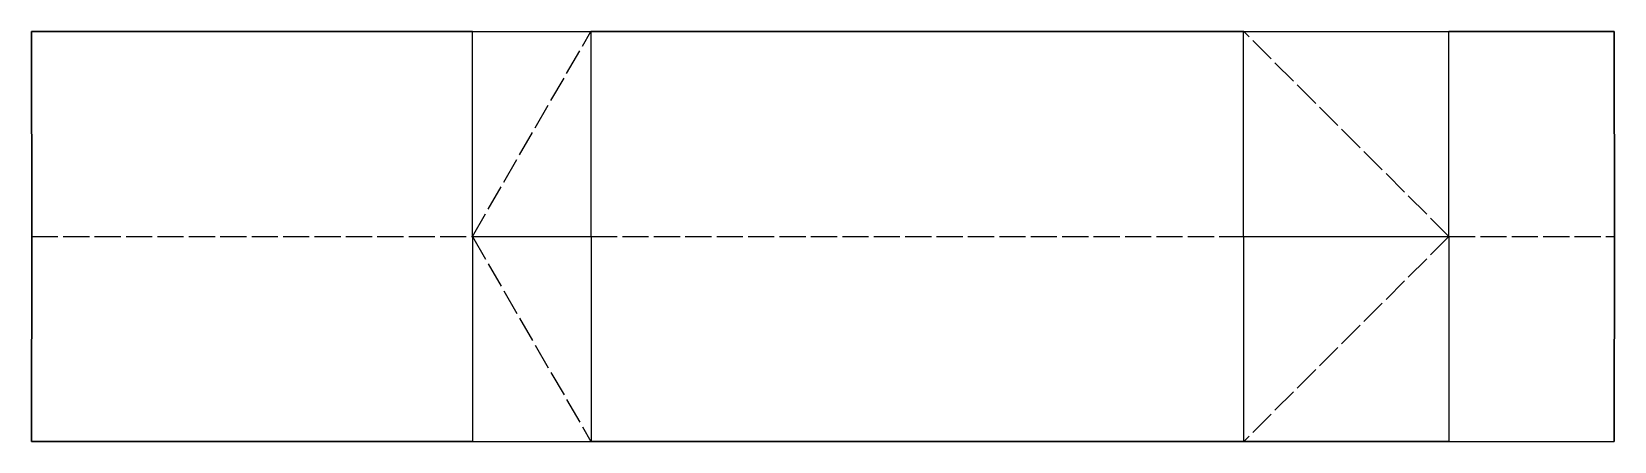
# Model space of a CAD drawing. Header units: millimetres. Extents: x 0 to 154, y 0 to 40.
import ezdxf

# ---------------------------------------------------------------- set-up
doc = ezdxf.new("R2010")
doc.units = ezdxf.units.MM
doc.linetypes.add('DASHEDX2', pattern=[3.048, 2.54, -0.508])
for name, color, linetype, lineweight in [('Border', 7, 'ByLayer', 30), ('Mountain', 1, 'ByLayer', 25), ('Valley', 5, 'DASHEDX2', 25)]:
    doc.layers.add(name, color=color, linetype=linetype, lineweight=lineweight)

msp = doc.modelspace()

# ---------------------------------------------------------------- linework, layer by layer
at = {"color": 5}
for p, q in [((42.75, 19.9), (42.75, 39.8)), ((137.52, 19.9), (137.52, 39.8)), ((42.75, 19.9), (42.75, 0)), ((137.52, 19.9), (137.52, 0))]:
    msp.add_line(p, q, dxfattribs=at)
for p, q in [((42.75, 39.8), (54.25, 39.8)), ((117.62, 39.8), (137.52, 39.8)), ((42.75, 0), (54.25, 0)), ((137.52, 0), (153.55, 0))]:
    msp.add_line(p, q)
at = {"layer": 'Border'}
for p, q in [((0, 19.9), (-0.02, 39.8)), ((-0.02, 39.8), (0, 39.8)), ((42.75, 39.8), (-0.02, 39.8)), ((54.27, 39.8), (54.25, 39.8)), ((117.57, 39.8), (54.27, 39.8)), ((117.62, 39.8), (117.57, 39.8)), ((153.55, 39.8), (137.52, 39.8)), ((153.57, 19.9), (153.55, 39.8)), ((0, 19.9), (-0.02, 0)), ((153.57, 19.9), (153.55, 0)), ((-0.02, 0), (0, 0)), ((42.75, 0), (-0.02, 0)), ((54.27, 0), (54.25, 0)), ((117.57, 0), (54.27, 0)), ((117.62, 0), (117.57, 0)), ((137.52, 0), (117.62, 0))]:
    msp.add_line(p, q, dxfattribs=at)
at = {"layer": 'Mountain'}
for p, q in [((54.27, 19.9), (54.27, 39.8)), ((117.57, 19.9), (117.57, 39.8)), ((42.75, 19.9), (54.27, 19.9)), ((54.27, 19.9), (54.27, 0)), ((117.57, 19.9), (117.57, 0)), ((117.57, 19.9), (137.52, 19.9))]:
    msp.add_line(p, q, dxfattribs=at)
at = {"layer": 'Valley'}
for p, q in [((42.75, 19.9), (54.25, 39.8)), ((137.52, 19.9), (117.62, 39.8)), ((0, 19.9), (42.75, 19.9)), ((42.75, 19.9), (54.25, 0)), ((54.27, 19.9), (117.57, 19.9)), ((137.52, 19.9), (117.62, 0)), ((137.52, 19.9), (153.57, 19.9))]:
    msp.add_line(p, q, dxfattribs=at)

doc.saveas('drawing.dxf')
